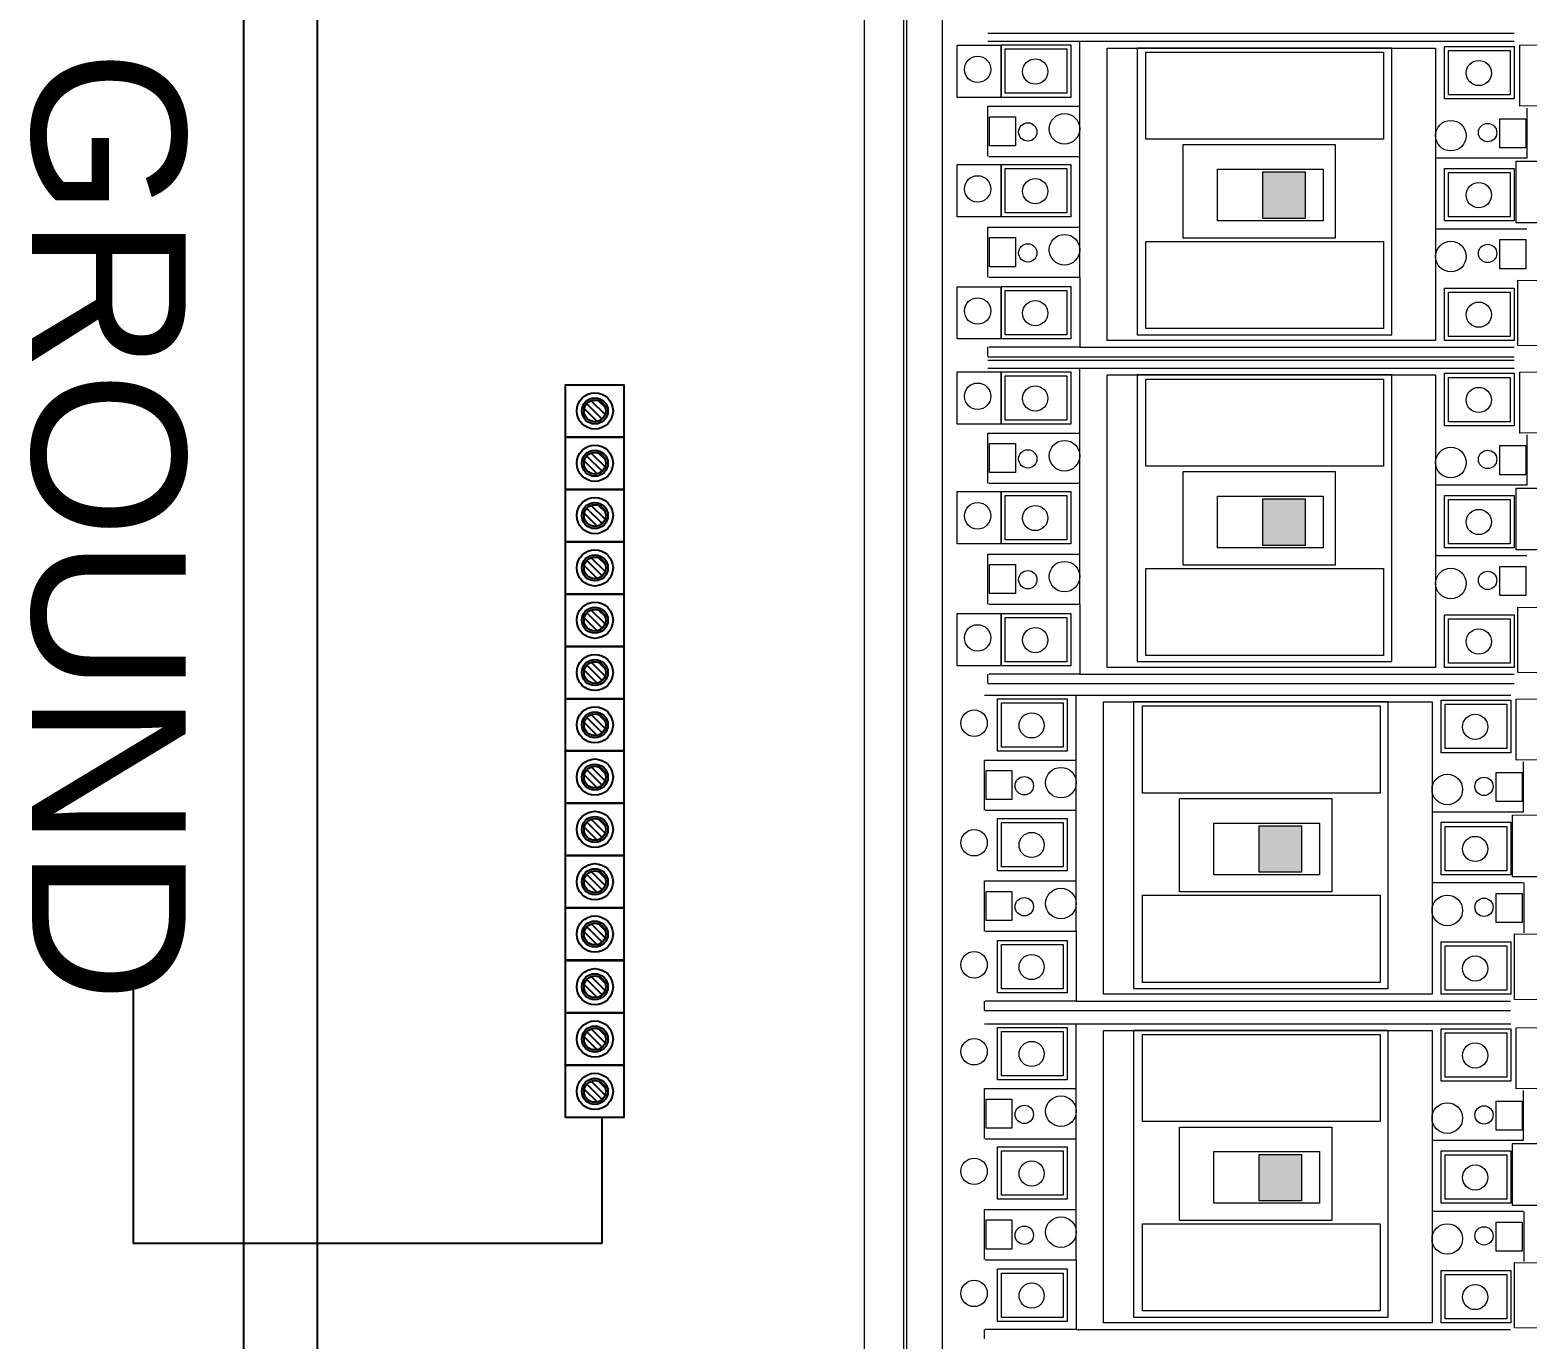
# Model space of a CAD drawing. Header units: inches. Extents: x 18739 to 22272, y 3658 to 7913.
# Drawn here: x 18897.7 to 18969.1, y 6907.5 to 6969.9 of the extents above; entities that cross this region are included whole.
import ezdxf

# ---------------------------------------------------------------- set-up
doc = ezdxf.new("R2010")
doc.units = ezdxf.units.IN
doc.header["$MEASUREMENT"] = 0
for name, color, linetype, lineweight in [('300-600AT', 7, 'Continuous', 13), ('CHASIS', 251, 'Continuous', 13), ('ENCLOSRURE', 7, 'Continuous', 20)]:
    doc.layers.add(name, color=color, linetype=linetype, lineweight=lineweight)
doc.styles.get("Standard").update_dxf_attribs({"font": 'arial.ttf'})

msp = doc.modelspace()

# ---------------------------------------------------------------- hatches: boundary and pattern name
at = {"layer": 'ENCLOSRURE'}
h = msp.add_hatch(color=3, dxfattribs=at)
h.dxf.hatch_style = 1
h.paths.add_polyline_path([(18956.48115, 6963.1024), (18956.48115, 6960.88655), (18958.50684, 6960.88655), (18958.50684, 6963.1024)])
at = {"layer": 'ENCLOSRURE', "lineweight": -3}
h = msp.add_hatch(color=256, dxfattribs=at)
h.dxf.hatch_style = 1
h.paths.add_polyline_path([(18924.6439, 6952.3334, 1), (18924.6439, 6951.08872, 1)])
h.paths.add_polyline_path([(18924.6439, 6952.2274, 1), (18924.6439, 6951.19471, 1)], flags=16)
h = msp.add_hatch(dxfattribs=at)
h.set_pattern_fill('ANSI31', color=256, scale=1.985955, angle=-270)
h.set_pattern_definition([(135, (16760.66542, 4221.37426), (-0.175535246, -0.175535246), [])])
h.paths.add_polyline_path([(18924.6439, 6952.2274, 1), (18924.6439, 6951.19471, 1)])
h = msp.add_hatch(color=256, dxfattribs=at)
h.dxf.hatch_style = 1
h.paths.add_polyline_path([(18924.6439, 6949.83913, 1), (18924.6439, 6948.59444, 1)])
h.paths.add_polyline_path([(18924.6439, 6949.73313, 1), (18924.6439, 6948.70044, 1)], flags=16)
h = msp.add_hatch(dxfattribs=at)
h.set_pattern_fill('ANSI31', color=256, scale=1.985955, angle=-270)
h.set_pattern_definition([(135, (16760.66542, 4218.87999), (-0.175535246, -0.175535246), [])])
h.paths.add_polyline_path([(18924.6439, 6949.73313, 1), (18924.6439, 6948.70044, 1)])
h = msp.add_hatch(color=256, dxfattribs=at)
h.dxf.hatch_style = 1
h.paths.add_polyline_path([(18924.6439, 6947.34485, 1), (18924.6439, 6946.10017, 1)])
h.paths.add_polyline_path([(18924.6439, 6947.23885, 1), (18924.6439, 6946.20616, 1)], flags=16)
h = msp.add_hatch(dxfattribs=at)
h.set_pattern_fill('ANSI31', color=256, scale=1.985955, angle=-270)
h.set_pattern_definition([(135, (16760.66542, 4216.3857), (-0.175535246, -0.175535246), [])])
h.paths.add_polyline_path([(18924.6439, 6947.23885, 1), (18924.6439, 6946.20616, 1)])
at = {"layer": 'ENCLOSRURE'}
h = msp.add_hatch(color=3, dxfattribs=at)
h.dxf.hatch_style = 1
h.paths.add_polyline_path([(18956.48115, 6947.51702), (18956.48115, 6945.30117), (18958.50684, 6945.30117), (18958.50684, 6947.51702)])
at = {"layer": 'ENCLOSRURE', "lineweight": -3}
h = msp.add_hatch(color=256, dxfattribs=at)
h.dxf.hatch_style = 1
h.paths.add_polyline_path([(18924.6439, 6944.85058, 1), (18924.6439, 6943.60589, 1)])
h.paths.add_polyline_path([(18924.6439, 6944.74458, 1), (18924.6439, 6943.71189, 1)], flags=16)
h = msp.add_hatch(dxfattribs=at)
h.set_pattern_fill('ANSI31', color=256, scale=1.985955, angle=-270)
h.set_pattern_definition([(135, (16760.66542, 4213.89143), (-0.175535246, -0.175535246), [])])
h.paths.add_polyline_path([(18924.6439, 6944.74458, 1), (18924.6439, 6943.71189, 1)])
h = msp.add_hatch(color=256, dxfattribs=at)
h.dxf.hatch_style = 1
h.paths.add_polyline_path([(18924.6439, 6942.3563, 1), (18924.6439, 6941.11161, 1)])
h.paths.add_polyline_path([(18924.6439, 6942.2503, 1), (18924.6439, 6941.21761, 1)], flags=16)
h = msp.add_hatch(dxfattribs=at)
h.set_pattern_fill('ANSI31', color=256, scale=1.985955, angle=-270)
h.set_pattern_definition([(135, (16760.66542, 4211.39716), (-0.175535246, -0.175535246), [])])
h.paths.add_polyline_path([(18924.6439, 6942.2503, 1), (18924.6439, 6941.21761, 1)])
h = msp.add_hatch(color=256, dxfattribs=at)
h.dxf.hatch_style = 1
h.paths.add_polyline_path([(18924.6439, 6939.86202, 1), (18924.6439, 6938.61734, 1)])
h.paths.add_polyline_path([(18924.6439, 6939.75603, 1), (18924.6439, 6938.72334, 1)], flags=16)
h = msp.add_hatch(dxfattribs=at)
h.set_pattern_fill('ANSI31', color=256, scale=1.985955, angle=-270)
h.set_pattern_definition([(135, (16760.66542, 4208.90288), (-0.175535246, -0.175535246), [])])
h.paths.add_polyline_path([(18924.6439, 6939.75603, 1), (18924.6439, 6938.72334, 1)])
h = msp.add_hatch(color=256, dxfattribs=at)
h.dxf.hatch_style = 1
h.paths.add_polyline_path([(18924.6439, 6937.36775, 1), (18924.6439, 6936.12306, 1)])
h.paths.add_polyline_path([(18924.6439, 6937.26175, 1), (18924.6439, 6936.22906, 1)], flags=16)
h = msp.add_hatch(dxfattribs=at)
h.set_pattern_fill('ANSI31', color=256, scale=1.985955, angle=-270)
h.set_pattern_definition([(135, (16760.66542, 4206.4086), (-0.175535246, -0.175535246), [])])
h.paths.add_polyline_path([(18924.6439, 6937.26175, 1), (18924.6439, 6936.22906, 1)])
h = msp.add_hatch(color=256, dxfattribs=at)
h.dxf.hatch_style = 1
h.paths.add_polyline_path([(18924.6439, 6934.87347, 1), (18924.6439, 6933.62879, 1)])
h.paths.add_polyline_path([(18924.6439, 6934.76748, 1), (18924.6439, 6933.73479, 1)], flags=16)
h = msp.add_hatch(dxfattribs=at)
h.set_pattern_fill('ANSI31', color=256, scale=1.985955, angle=-270)
h.set_pattern_definition([(135, (16760.66542, 4203.91433), (-0.175535246, -0.175535246), [])])
h.paths.add_polyline_path([(18924.6439, 6934.76748, 1), (18924.6439, 6933.73479, 1)])
h = msp.add_hatch(color=256, dxfattribs=at)
h.dxf.hatch_style = 1
h.paths.add_polyline_path([(18924.6439, 6932.3792, 1), (18924.6439, 6931.13451, 1)])
h.paths.add_polyline_path([(18924.6439, 6932.2732, 1), (18924.6439, 6931.24051, 1)], flags=16)
h = msp.add_hatch(dxfattribs=at)
h.set_pattern_fill('ANSI31', color=256, scale=1.985955, angle=-270)
h.set_pattern_definition([(135, (16760.66542, 4201.42006), (-0.175535246, -0.175535246), [])])
h.paths.add_polyline_path([(18924.6439, 6932.2732, 1), (18924.6439, 6931.24051, 1)])
at = {"layer": 'ENCLOSRURE'}
h = msp.add_hatch(color=3, dxfattribs=at)
h.dxf.hatch_style = 1
h.paths.add_polyline_path([(18956.31049, 6931.93002), (18956.31049, 6929.71417), (18958.33618, 6929.71417), (18958.33618, 6931.93002)])
at = {"layer": 'ENCLOSRURE', "lineweight": -3}
h = msp.add_hatch(color=256, dxfattribs=at)
h.dxf.hatch_style = 1
h.paths.add_polyline_path([(18924.6439, 6929.88492, 1), (18924.6439, 6928.64024, 1)])
h.paths.add_polyline_path([(18924.6439, 6929.77892, 1), (18924.6439, 6928.74623, 1)], flags=16)
h = msp.add_hatch(dxfattribs=at)
h.set_pattern_fill('ANSI31', color=256, scale=1.985955, angle=-270)
h.set_pattern_definition([(135, (16760.66542, 4198.92578), (-0.175535246, -0.175535246), [])])
h.paths.add_polyline_path([(18924.6439, 6929.77892, 1), (18924.6439, 6928.74623, 1)])
h = msp.add_hatch(color=256, dxfattribs=at)
h.dxf.hatch_style = 1
h.paths.add_polyline_path([(18924.6439, 6927.39065, 1), (18924.6439, 6926.14596, 1)])
h.paths.add_polyline_path([(18924.6439, 6927.28465, 1), (18924.6439, 6926.25196, 1)], flags=16)
h = msp.add_hatch(dxfattribs=at)
h.set_pattern_fill('ANSI31', color=256, scale=1.985955, angle=-270)
h.set_pattern_definition([(135, (16760.66542, 4196.4315), (-0.175535246, -0.175535246), [])])
h.paths.add_polyline_path([(18924.6439, 6927.28465, 1), (18924.6439, 6926.25196, 1)])
h = msp.add_hatch(color=256, dxfattribs=at)
h.dxf.hatch_style = 1
h.paths.add_polyline_path([(18924.6439, 6924.8787, 1), (18924.6439, 6923.63402, 1)])
h.paths.add_polyline_path([(18924.6439, 6924.7727, 1), (18924.6439, 6923.74001, 1)], flags=16)
h = msp.add_hatch(dxfattribs=at)
h.set_pattern_fill('ANSI31', color=256, scale=1.985955, angle=-270)
h.set_pattern_definition([(135, (16760.66542, 4193.91956), (-0.175535246, -0.175535246), [])])
h.paths.add_polyline_path([(18924.6439, 6924.7727, 1), (18924.6439, 6923.74001, 1)])
h = msp.add_hatch(color=256, dxfattribs=at)
h.dxf.hatch_style = 1
h.paths.add_polyline_path([(18924.6439, 6922.38443, 1), (18924.6439, 6921.13974, 1)])
h.paths.add_polyline_path([(18924.6439, 6922.27843, 1), (18924.6439, 6921.24574, 1)], flags=16)
h = msp.add_hatch(dxfattribs=at)
h.set_pattern_fill('ANSI31', color=256, scale=1.985955, angle=-270)
h.set_pattern_definition([(135, (16760.66542, 4191.42528), (-0.175535246, -0.175535246), [])])
h.paths.add_polyline_path([(18924.6439, 6922.27843, 1), (18924.6439, 6921.24574, 1)])
h = msp.add_hatch(color=256, dxfattribs=at)
h.dxf.hatch_style = 1
h.paths.add_polyline_path([(18924.6439, 6919.89015, 1), (18924.6439, 6918.64546, 1)])
h.paths.add_polyline_path([(18924.6439, 6919.78415, 1), (18924.6439, 6918.75146, 1)], flags=16)
h = msp.add_hatch(dxfattribs=at)
h.set_pattern_fill('ANSI31', color=256, scale=1.985955, angle=-270)
h.set_pattern_definition([(135, (16760.66542, 4188.931), (-0.175535246, -0.175535246), [])])
h.paths.add_polyline_path([(18924.6439, 6919.78415, 1), (18924.6439, 6918.75146, 1)])
at = {"layer": 'ENCLOSRURE'}
h = msp.add_hatch(color=3, dxfattribs=at)
h.dxf.hatch_style = 1
h.paths.add_polyline_path([(18956.31049, 6916.26529), (18956.31049, 6914.04944), (18958.33618, 6914.04944), (18958.33618, 6916.26529)])

# ---------------------------------------------------------------- linework, layer by layer
for points in [[(18907.91033, 7067.48139), (19032.30377, 7067.48139), (19032.30377, 6819.66974), (18907.91033, 6819.66974)], [(18911.42703, 7063.9647), (19028.78707, 7063.9647), (19028.78707, 6823.18644), (18911.42703, 6823.18644)]]:
    msp.add_lwpolyline(points, close=True)
at = {"layer": '300-600AT'}
for p, q in [((18943.3819, 6969.71371, -1517.63282), (18968.47378, 6969.71371, -1517.63282)), ((18943.3819, 6969.33483, -1517.63282), (18968.47378, 6969.33483, -1517.63282)), ((18947.75887, 6958.08124, -1517.63282), (18947.75887, 6969.33483, -1517.63282)), ((18943.3819, 6963.85282, -1517.63282), (18943.3819, 6966.23672, -1517.63282)), ((18943.3819, 6966.23672, -1517.63282), (18947.75887, 6966.23672, -1517.63282)), ((18969.06282, 6966.14882, -1517.63282), (18969.06282, 6963.75788, -1517.63282)), ((18943.41889, 6963.84578, -1517.63282), (18947.75887, 6963.84578, -1517.63282)), ((18943.41889, 6963.84578, -1693.39049), (18947.75887, 6963.84578, -1693.39049)), ((18943.41889, 6963.84578, -1863.47745), (18947.75887, 6963.84578, -1863.47745)), ((18969.06282, 6963.75788, -1517.63282), (18964.72284, 6963.75788, -1517.63282)), ((18943.3819, 6958.08828, -1517.63282), (18943.3819, 6960.47218, -1517.63282)), ((18943.3819, 6960.47218, -1517.63282), (18947.75887, 6960.47218, -1517.63282)), ((18969.06282, 6960.38428, -1517.63282), (18964.72284, 6960.38428, -1517.63282)), ((18969.06282, 6960.38428, -1693.39049), (18964.72284, 6960.38428, -1693.39049)), ((18969.06282, 6960.38428, -1863.47745), (18964.72284, 6960.38428, -1863.47745)), ((18943.41889, 6958.08124, -1517.63282), (18947.75887, 6958.08124, -1517.63282)), ((18943.41889, 6958.08124, -1693.39049), (18947.75887, 6958.08124, -1693.39049)), ((18943.41889, 6958.08124, -1863.47745), (18947.75887, 6958.08124, -1863.47745)), ((18947.75887, 6958.08124, -1517.63282), (18947.75887, 6954.74789, -1517.63282)), ((18947.75887, 6958.08124, -1693.39049), (18947.75887, 6954.74789, -1693.39049)), ((18947.75887, 6958.08124, -1863.47745), (18947.75887, 6954.74789, -1863.47745)), ((18943.3819, 6954.31472, -1517.63282), (18943.3819, 6954.7481, -1517.63282)), ((18968.46403, 6954.28195, -1517.63282), (18943.3819, 6954.28195, -1517.63282)), ((18947.75887, 6954.74789, -1517.63282), (18943.41889, 6954.74789, -1517.63282)), ((18947.75887, 6954.74789, -1693.39049), (18943.41889, 6954.74789, -1693.39049)), ((18947.75887, 6954.74789, -1863.47745), (18943.41889, 6954.74789, -1863.47745)), ((18947.75887, 6954.74789, -1517.63282), (18968.46403, 6954.74789, -1517.63282)), ((18943.3819, 6954.12834, -1517.63282), (18968.47378, 6954.12834, -1517.63282)), ((18943.3819, 6953.74945, -1517.63282), (18968.47378, 6953.74945, -1517.63282)), ((18947.75887, 6942.49586, -1517.63282), (18947.75887, 6953.74945, -1517.63282)), ((18943.3819, 6948.26745, -1517.63282), (18943.3819, 6950.65135, -1517.63282)), ((18943.3819, 6950.65135, -1517.63282), (18947.75887, 6950.65135, -1517.63282)), ((18969.06282, 6950.56344, -1517.63282), (18969.06282, 6948.17251, -1517.63282)), ((18943.41889, 6948.26041, -1517.63282), (18947.75887, 6948.26041, -1517.63282)), ((18943.41889, 6948.26041, -1693.39049), (18947.75887, 6948.26041, -1693.39049)), ((18943.41889, 6948.26041, -1863.47745), (18947.75887, 6948.26041, -1863.47745)), ((18969.06282, 6948.17251, -1517.63282), (18964.72284, 6948.17251, -1517.63282)), ((18943.3819, 6942.5029, -1517.63282), (18943.3819, 6944.8868, -1517.63282)), ((18943.3819, 6944.8868, -1517.63282), (18947.75887, 6944.8868, -1517.63282)), ((18969.06282, 6944.7989, -1517.63282), (18964.72284, 6944.7989, -1517.63282)), ((18969.06282, 6944.7989, -1693.39049), (18964.72284, 6944.7989, -1693.39049)), ((18969.06282, 6944.7989, -1863.47745), (18964.72284, 6944.7989, -1863.47745)), ((18943.41889, 6942.49586, -1517.63282), (18947.75887, 6942.49586, -1517.63282)), ((18943.41889, 6942.49586, -1693.39049), (18947.75887, 6942.49586, -1693.39049)), ((18943.41889, 6942.49586, -1863.47745), (18947.75887, 6942.49586, -1863.47745)), ((18947.75887, 6942.49586, -1517.63282), (18947.75887, 6939.16251, -1517.63282)), ((18947.75887, 6942.49586, -1693.39049), (18947.75887, 6939.16251, -1693.39049)), ((18947.75887, 6942.49586, -1863.47745), (18947.75887, 6939.16251, -1863.47745)), ((18943.3819, 6938.72934, -1517.63282), (18943.3819, 6939.16273, -1517.63282)), ((18947.75887, 6939.16251, -1517.63282), (18943.41889, 6939.16251, -1517.63282)), ((18947.75887, 6939.16251, -1693.39049), (18943.41889, 6939.16251, -1693.39049)), ((18947.75887, 6939.16251, -1863.47745), (18943.41889, 6939.16251, -1863.47745)), ((18947.75887, 6939.16251, -1517.63282), (18968.46403, 6939.16251, -1517.63282)), ((18968.46403, 6938.69657, -1517.63282), (18943.3819, 6938.69657, -1517.63282)), ((18943.21124, 6938.16245), (18968.30312, 6938.16245)), ((18947.58821, 6926.90886), (18947.58821, 6938.16245)), ((18943.21124, 6932.68044), (18943.21124, 6935.06434)), ((18943.21124, 6935.06434), (18947.58821, 6935.06434)), ((18968.89216, 6934.97644), (18968.89216, 6932.5855)), ((18943.24823, 6932.6734), (18947.58821, 6932.6734)), ((18943.24823, 6932.6734, -175.75767), (18947.58821, 6932.6734, -175.75767)), ((18943.24823, 6932.6734, -345.84463), (18947.58821, 6932.6734, -345.84463)), ((18968.89216, 6932.5855), (18964.55218, 6932.5855)), ((18943.21124, 6926.9159), (18943.21124, 6929.2998)), ((18943.21124, 6929.2998), (18947.58821, 6929.2998)), ((18968.89216, 6929.2119), (18964.55218, 6929.2119)), ((18968.89216, 6929.2119, -175.75767), (18964.55218, 6929.2119, -175.75767)), ((18968.89216, 6929.2119, -345.84463), (18964.55218, 6929.2119, -345.84463)), ((18968.92915, 6929.20486), (18968.92915, 6926.82096)), ((18943.24823, 6926.90886), (18947.58821, 6926.90886)), ((18943.24823, 6926.90886, -175.75767), (18947.58821, 6926.90886, -175.75767)), ((18943.24823, 6926.90886, -345.84463), (18947.58821, 6926.90886, -345.84463)), ((18947.58821, 6926.90886), (18947.58821, 6923.57551)), ((18947.58821, 6926.90886, -175.75767), (18947.58821, 6923.57551, -175.75767)), ((18947.58821, 6926.90886, -345.84463), (18947.58821, 6923.57551, -345.84463)), ((18943.21124, 6923.14234), (18943.21124, 6923.57572)), ((18947.58821, 6923.57551), (18943.24823, 6923.57551)), ((18947.58821, 6923.57551, -175.75767), (18943.24823, 6923.57551, -175.75767)), ((18947.58821, 6923.57551, -345.84463), (18943.24823, 6923.57551, -345.84463)), ((18947.58821, 6923.57551), (18968.29337, 6923.57551)), ((18968.29337, 6923.10957), (18943.21124, 6923.10957)), ((18943.21124, 6922.49772), (18968.30312, 6922.49772)), ((18947.58821, 6911.24413), (18947.58821, 6922.49772)), ((18943.21124, 6917.01572), (18943.21124, 6919.39962)), ((18943.21124, 6919.39962), (18947.58821, 6919.39962)), ((18968.89216, 6919.31171), (18968.89216, 6916.92078)), ((18943.24823, 6917.00868), (18947.58821, 6917.00868)), ((18943.24823, 6917.00868, -175.75767), (18947.58821, 6917.00868, -175.75767)), ((18943.24823, 6917.00868, -345.84463), (18947.58821, 6917.00868, -345.84463)), ((18968.89216, 6916.92078), (18964.55218, 6916.92078)), ((18943.21124, 6911.25117), (18943.21124, 6913.63507)), ((18943.21124, 6913.63507), (18947.58821, 6913.63507)), ((18968.89216, 6913.54717), (18964.55218, 6913.54717)), ((18968.89216, 6913.54717, -175.75767), (18964.55218, 6913.54717, -175.75767)), ((18968.89216, 6913.54717, -345.84463), (18964.55218, 6913.54717, -345.84463)), ((18968.92915, 6913.54013), (18968.92915, 6911.15623)), ((18943.24823, 6911.24413), (18947.58821, 6911.24413)), ((18943.24823, 6911.24413, -175.75767), (18947.58821, 6911.24413, -175.75767)), ((18943.24823, 6911.24413, -345.84463), (18947.58821, 6911.24413, -345.84463)), ((18947.58821, 6911.24413), (18947.58821, 6907.91078)), ((18947.58821, 6911.24413, -175.75767), (18947.58821, 6907.91078, -175.75767)), ((18947.58821, 6911.24413, -345.84463), (18947.58821, 6907.91078, -345.84463)), ((18943.21124, 6907.47761), (18943.21124, 6907.911)), ((18947.58821, 6907.91078), (18943.24823, 6907.91078)), ((18947.58821, 6907.91078, -175.75767), (18943.24823, 6907.91078, -175.75767)), ((18947.58821, 6907.91078, -345.84463), (18943.24823, 6907.91078, -345.84463)), ((18947.58821, 6907.91078), (18968.29337, 6907.91078))]:
    msp.add_line(p, q, dxfattribs=at)
for points, elevation in [([(18944.00793, 6966.66075), (18944.00793, 6969.15941), (18947.33024, 6969.15941), (18947.33024, 6966.66075)], -1517.63282), ([(18949.0654, 6955.07065), (18949.0654, 6969.01241), (18964.72284, 6969.01241), (18964.72284, 6955.07065)], -1517.63282), ([(18968.47378, 6969.08892), (18968.47378, 6966.59025), (18965.15147, 6966.59025), (18965.15147, 6969.08892)], -1517.63282), ([(18943.46054, 6964.35319), (18943.46054, 6965.73977), (18944.6981, 6965.73977), (18944.6981, 6964.35319)], -1517.63282), ([(18969.02117, 6965.64141), (18969.02117, 6964.25484), (18967.78361, 6964.25484), (18967.78361, 6965.64141)], -1517.63282), ([(18959.93836, 6964.40624), (18959.93836, 6959.95072), (18952.69055, 6959.95072), (18952.69055, 6964.40624)], -15.38922), ([(18944.00793, 6960.9604), (18944.00793, 6963.45906), (18947.33024, 6963.45906), (18947.33024, 6960.9604)], -1517.63282), ([(18959.35502, 6963.23575), (18959.35502, 6960.77189), (18954.32747, 6960.77189), (18954.32747, 6963.23575)], -15.38922), ([(18958.50684, 6963.1024), (18958.50684, 6960.88655), (18956.48115, 6960.88655), (18956.48115, 6963.1024)], -15.38922), ([(18968.47378, 6963.26966), (18968.47378, 6960.771), (18965.15147, 6960.771), (18965.15147, 6963.26966)], -1517.63282), ([(18943.46054, 6958.58865), (18943.46054, 6959.97522), (18944.6981, 6959.97522), (18944.6981, 6958.58865)], -1517.63282), ([(18969.02117, 6959.87687), (18969.02117, 6958.49029), (18967.78361, 6958.49029), (18967.78361, 6959.87687)], -1517.63282), ([(18944.00793, 6955.14114), (18944.00793, 6957.63981), (18947.33024, 6957.63981), (18947.33024, 6955.14114)], -1517.63282), ([(18968.47378, 6957.56931), (18968.47378, 6955.07065), (18965.15147, 6955.07065), (18965.15147, 6957.56931)], -1517.63282), ([(18944.00793, 6951.07537), (18944.00793, 6953.57404), (18947.33024, 6953.57404), (18947.33024, 6951.07537)], -1517.63282), ([(18968.47378, 6953.50354), (18968.47378, 6951.00488), (18965.15147, 6951.00488), (18965.15147, 6953.50354)], -1517.63282), ([(18949.0654, 6939.48527), (18949.0654, 6953.42703), (18964.72284, 6953.42703), (18964.72284, 6939.48527)], -1517.63282), ([(18943.46054, 6948.76781), (18943.46054, 6950.15439), (18944.6981, 6950.15439), (18944.6981, 6948.76781)], -1517.63282), ([(18969.02117, 6950.05604), (18969.02117, 6948.66946), (18967.78361, 6948.66946), (18967.78361, 6950.05604)], -1517.63282), ([(18959.93836, 6948.82086), (18959.93836, 6944.36535), (18952.69055, 6944.36535), (18952.69055, 6948.82086)], -15.38922), ([(18944.00793, 6945.37502), (18944.00793, 6947.87369), (18947.33024, 6947.87369), (18947.33024, 6945.37502)], -1517.63282), ([(18959.35502, 6947.65037), (18959.35502, 6945.18651), (18954.32747, 6945.18651), (18954.32747, 6947.65037)], -15.38922), ([(18958.50684, 6947.51702), (18958.50684, 6945.30117), (18956.48115, 6945.30117), (18956.48115, 6947.51702)], -15.38922), ([(18968.47378, 6947.68428), (18968.47378, 6945.18562), (18965.15147, 6945.18562), (18965.15147, 6947.68428)], -1517.63282), ([(18943.46054, 6943.00327), (18943.46054, 6944.38985), (18944.6981, 6944.38985), (18944.6981, 6943.00327)], -1517.63282), ([(18969.02117, 6944.29149), (18969.02117, 6942.90492), (18967.78361, 6942.90492), (18967.78361, 6944.29149)], -1517.63282), ([(18944.00793, 6939.55577), (18944.00793, 6942.05443), (18947.33024, 6942.05443), (18947.33024, 6939.55577)], -1517.63282), ([(18968.47378, 6941.98393), (18968.47378, 6939.48527), (18965.15147, 6939.48527), (18965.15147, 6941.98393)], -1517.63282), ([(18950.32191, 6937.84003), (18950.32191, 6924.17217), (18962.45759, 6924.17217), (18962.45759, 6937.84003)], 1517.63282), ([(18950.74422, 6937.64523), (18962.07101, 6937.64523), (18962.07101, 6933.4932), (18950.74422, 6933.4932)], 1517.63282), ([(18959.7677, 6933.23385), (18959.7677, 6928.77834), (18952.51989, 6928.77834), (18952.51989, 6933.23385)], 1502.2436), ([(18959.18435, 6932.06336), (18959.18435, 6929.59951), (18954.15681, 6929.59951), (18954.15681, 6932.06336)], 1502.2436), ([(18958.33618, 6931.93002), (18958.33618, 6929.71417), (18956.31049, 6929.71417), (18956.31049, 6931.93002)], 1502.2436), ([(18950.74422, 6928.61882), (18962.07101, 6928.61882), (18962.07101, 6924.46679), (18950.74422, 6924.46679)], 1517.63282), ([(18950.32191, 6922.1753), (18950.32191, 6908.50744), (18962.45759, 6908.50744), (18962.45759, 6922.1753)], 1517.63282), ([(18950.74422, 6921.98051), (18962.07101, 6921.98051), (18962.07101, 6917.82847), (18950.74422, 6917.82847)], 1517.63282), ([(18959.7677, 6917.56913), (18959.7677, 6913.11362), (18952.51989, 6913.11362), (18952.51989, 6917.56913)], 1502.2436), ([(18959.18435, 6916.39864), (18959.18435, 6913.93478), (18954.15681, 6913.93478), (18954.15681, 6916.39864)], 1502.2436), ([(18958.33618, 6916.26529), (18958.33618, 6914.04944), (18956.31049, 6914.04944), (18956.31049, 6916.26529)], 1502.2436), ([(18950.74422, 6912.9541), (18962.07101, 6912.9541), (18962.07101, 6908.80206), (18950.74422, 6908.80206)], 1517.63282)]:
    msp.add_lwpolyline(points, close=True, dxfattribs=dict(at, elevation=elevation))
for points in [[(18950.49257, 6969.01241), (18950.49257, 6955.34455), (18962.62825, 6955.34455), (18962.62825, 6969.01241)], [(18950.91489, 6968.81761), (18962.24167, 6968.81761), (18962.24167, 6964.66558), (18950.91489, 6964.66558)], [(18950.91489, 6959.7912), (18962.24167, 6959.7912), (18962.24167, 6955.63917), (18950.91489, 6955.63917)], [(18950.49257, 6953.42703), (18950.49257, 6939.75917), (18962.62825, 6939.75917), (18962.62825, 6953.42703)], [(18950.91489, 6953.23224), (18962.24167, 6953.23224), (18962.24167, 6949.0802), (18950.91489, 6949.0802)], [(18950.91489, 6944.20583), (18962.24167, 6944.20583), (18962.24167, 6940.05379), (18950.91489, 6940.05379)], [(18943.83727, 6935.48837), (18943.83727, 6937.98703), (18947.15958, 6937.98703), (18947.15958, 6935.48837)], [(18948.89474, 6923.89827), (18948.89474, 6937.84003), (18964.55218, 6937.84003), (18964.55218, 6923.89827)], [(18968.30312, 6937.91654), (18968.30312, 6935.41787), (18964.98081, 6935.41787), (18964.98081, 6937.91654)], [(18943.28988, 6933.18081), (18943.28988, 6934.56739), (18944.52744, 6934.56739), (18944.52744, 6933.18081)], [(18968.85051, 6934.46903), (18968.85051, 6933.08246), (18967.61295, 6933.08246), (18967.61295, 6934.46903)], [(18943.83727, 6929.78802), (18943.83727, 6932.28668), (18947.15958, 6932.28668), (18947.15958, 6929.78802)], [(18968.30312, 6932.09728), (18968.30312, 6929.59862), (18964.98081, 6929.59862), (18964.98081, 6932.09728)], [(18943.28988, 6927.41627), (18943.28988, 6928.80284), (18944.52744, 6928.80284), (18944.52744, 6927.41627)], [(18968.85051, 6928.70449), (18968.85051, 6927.31791), (18967.61295, 6927.31791), (18967.61295, 6928.70449)], [(18943.83727, 6923.96876), (18943.83727, 6926.46742), (18947.15958, 6926.46742), (18947.15958, 6923.96876)], [(18968.30312, 6926.39693), (18968.30312, 6923.89827), (18964.98081, 6923.89827), (18964.98081, 6926.39693)], [(18943.83727, 6919.82364), (18943.83727, 6922.32231), (18947.15958, 6922.32231), (18947.15958, 6919.82364)], [(18948.89474, 6908.23354), (18948.89474, 6922.1753), (18964.55218, 6922.1753), (18964.55218, 6908.23354)], [(18968.30312, 6922.25181), (18968.30312, 6919.75315), (18964.98081, 6919.75315), (18964.98081, 6922.25181)], [(18943.28988, 6917.51608), (18943.28988, 6918.90266), (18944.52744, 6918.90266), (18944.52744, 6917.51608)], [(18968.85051, 6918.80431), (18968.85051, 6917.41773), (18967.61295, 6917.41773), (18967.61295, 6918.80431)], [(18943.83727, 6914.12329), (18943.83727, 6916.62196), (18947.15958, 6916.62196), (18947.15958, 6914.12329)], [(18968.30312, 6916.43255), (18968.30312, 6913.93389), (18964.98081, 6913.93389), (18964.98081, 6916.43255)], [(18943.28988, 6911.75154), (18943.28988, 6913.13812), (18944.52744, 6913.13812), (18944.52744, 6911.75154)], [(18968.85051, 6913.03976), (18968.85051, 6911.65319), (18967.61295, 6911.65319), (18967.61295, 6913.03976)], [(18943.83727, 6908.30404), (18943.83727, 6910.8027), (18947.15958, 6910.8027), (18947.15958, 6908.30404)], [(18968.30312, 6910.7322), (18968.30312, 6908.23354), (18964.98081, 6908.23354), (18964.98081, 6910.7322)]]:
    msp.add_lwpolyline(points, close=True, dxfattribs=at)
for centre, radius in [((18947.03182, 6965.16019, -1517.63282), 0.72878), ((18947.03182, 6965.16019, -1689.76561), 0.72878), ((18945.28231, 6965.01176, -1517.63282), 0.43754), ((18965.44989, 6964.83442, -1517.63282), 0.72878), ((18965.44989, 6964.83442, -1689.76561), 0.72878), ((18967.1994, 6964.98284, -1517.63282), 0.43754), ((18947.03182, 6959.39564, -1517.63282), 0.72878), ((18947.03182, 6959.39564, -1689.76561), 0.72878), ((18945.28231, 6959.24722, -1517.63282), 0.43754), ((18965.44989, 6959.06987, -1517.63282), 0.72878), ((18965.44989, 6959.06987, -1689.76561), 0.72878), ((18967.1994, 6959.2183, -1517.63282), 0.43754), ((18947.03182, 6949.57481, -1517.63282), 0.72878), ((18947.03182, 6949.57481, -1689.76561), 0.72878), ((18965.44989, 6949.24904, -1517.63282), 0.72878), ((18965.44989, 6949.24904, -1689.76561), 0.72878), ((18945.28231, 6949.42638, -1517.63282), 0.43754), ((18967.1994, 6949.39747, -1517.63282), 0.43754), ((18947.03182, 6943.81027, -1517.63282), 0.72878), ((18947.03182, 6943.81027, -1689.76561), 0.72878), ((18965.44989, 6943.4845, -1517.63282), 0.72878), ((18965.44989, 6943.4845, -1689.76561), 0.72878), ((18945.28231, 6943.66184, -1517.63282), 0.43754), ((18967.1994, 6943.63292, -1517.63282), 0.43754), ((18945.11165, 6933.83938), 0.43754), ((18946.86116, 6933.98781), 0.72878), ((18946.86116, 6933.98781, -172.13279), 0.72878), ((18965.27923, 6933.66204), 0.72878), ((18965.27923, 6933.66204, -172.13279), 0.72878), ((18967.02874, 6933.81046), 0.43754), ((18945.11165, 6928.07484), 0.43754), ((18946.86116, 6928.22326), 0.72878), ((18946.86116, 6928.22326, -172.13279), 0.72878), ((18965.27923, 6927.89749), 0.72878), ((18965.27923, 6927.89749, -172.13279), 0.72878), ((18967.02874, 6928.04592), 0.43754), ((18945.11165, 6918.17465), 0.43754), ((18946.86116, 6918.32308), 0.72878), ((18946.86116, 6918.32308, -172.13279), 0.72878), ((18965.27923, 6917.99731), 0.72878), ((18965.27923, 6917.99731, -172.13279), 0.72878), ((18967.02874, 6918.14574), 0.43754), ((18945.11165, 6912.41011), 0.43754), ((18946.86116, 6912.55854), 0.72878), ((18946.86116, 6912.55854, -172.13279), 0.72878), ((18965.27923, 6912.23277), 0.72878), ((18965.27923, 6912.23277, -172.13279), 0.72878), ((18967.02874, 6912.38119), 0.43754)]:
    msp.add_circle(centre, radius, dxfattribs=at)
at = {"layer": 'CHASIS', "color": 0, "elevation": -3745.05388}
msp.add_lwpolyline([(18939.51553, 6852.36808), (18939.51554, 7023.68176), (18941.19447, 7023.68176), (18941.19447, 6852.33814)], dxfattribs=at)
at = {"layer": 'CHASIS', "elevation": -1517.63282}
for points in [[(18944.00793, 6966.66075), (18941.90743, 6966.66075), (18941.90743, 6969.15367), (18944.00793, 6969.15367)], [(18944.20056, 6966.85338), (18944.20056, 6968.96678), (18947.13762, 6968.96678), (18947.13762, 6966.85338)], [(18965.3441, 6966.78288), (18965.3441, 6968.89629), (18968.28115, 6968.89629), (18968.28115, 6966.78288)], [(18944.00793, 6960.9604), (18941.90743, 6960.9604), (18941.90743, 6963.45332), (18944.00793, 6963.45332)], [(18944.20056, 6961.15303), (18944.20056, 6963.26643), (18947.13762, 6963.26643), (18947.13762, 6961.15303)], [(18965.3441, 6960.96363), (18965.3441, 6963.07703), (18968.28115, 6963.07703), (18968.28115, 6960.96363)], [(18944.00793, 6955.14114), (18941.90743, 6955.14114), (18941.90743, 6957.63406), (18944.00793, 6957.63406)], [(18944.20056, 6955.33377), (18944.20056, 6957.44718), (18947.13762, 6957.44718), (18947.13762, 6955.33377)], [(18965.3441, 6955.26328), (18965.3441, 6957.37668), (18968.28115, 6957.37668), (18968.28115, 6955.26328)], [(18944.00793, 6951.07537), (18941.90743, 6951.07537), (18941.90743, 6953.56829), (18944.00793, 6953.56829)], [(18944.20056, 6951.268), (18944.20056, 6953.38141), (18947.13762, 6953.38141), (18947.13762, 6951.268)], [(18965.3441, 6951.19751), (18965.3441, 6953.31091), (18968.28115, 6953.31091), (18968.28115, 6951.19751)], [(18944.00793, 6945.37502), (18941.90743, 6945.37502), (18941.90743, 6947.86794), (18944.00793, 6947.86794)], [(18944.20056, 6945.56765), (18944.20056, 6947.68106), (18947.13762, 6947.68106), (18947.13762, 6945.56765)], [(18965.3441, 6945.37825), (18965.3441, 6947.49166), (18968.28115, 6947.49166), (18968.28115, 6945.37825)], [(18944.00793, 6939.55577), (18941.90743, 6939.55577), (18941.90743, 6942.04868), (18944.00793, 6942.04868)], [(18944.20056, 6939.7484), (18944.20056, 6941.8618), (18947.13762, 6941.8618), (18947.13762, 6939.7484)], [(18965.3441, 6939.6779), (18965.3441, 6941.79131), (18968.28115, 6941.79131), (18968.28115, 6939.6779)]]:
    msp.add_lwpolyline(points, close=True, dxfattribs=at)
at = {"layer": 'CHASIS'}
for points in [[(18944.0299, 6935.681), (18944.0299, 6937.7944), (18946.96695, 6937.7944), (18946.96695, 6935.681)], [(18965.17343, 6935.6105), (18965.17343, 6937.72391), (18968.11049, 6937.72391), (18968.11049, 6935.6105)], [(18944.0299, 6929.98065), (18944.0299, 6932.09405), (18946.96695, 6932.09405), (18946.96695, 6929.98065)], [(18965.17343, 6929.79125), (18965.17343, 6931.90465), (18968.11049, 6931.90465), (18968.11049, 6929.79125)], [(18944.0299, 6924.16139), (18944.0299, 6926.2748), (18946.96695, 6926.2748), (18946.96695, 6924.16139)], [(18965.17343, 6924.0909), (18965.17343, 6926.2043), (18968.11049, 6926.2043), (18968.11049, 6924.0909)], [(18944.0299, 6920.01627), (18944.0299, 6922.12968), (18946.96695, 6922.12968), (18946.96695, 6920.01627)], [(18965.17343, 6919.94578), (18965.17343, 6922.05918), (18968.11049, 6922.05918), (18968.11049, 6919.94578)], [(18944.0299, 6914.31592), (18944.0299, 6916.42933), (18946.96695, 6916.42933), (18946.96695, 6914.31592)], [(18965.17343, 6914.12652), (18965.17343, 6916.23993), (18968.11049, 6916.23993), (18968.11049, 6914.12652)], [(18944.0299, 6908.49667), (18944.0299, 6910.61007), (18946.96695, 6910.61007), (18946.96695, 6908.49667)], [(18965.17343, 6908.42617), (18965.17343, 6910.53958), (18968.11049, 6910.53958), (18968.11049, 6908.42617)]]:
    msp.add_lwpolyline(points, close=True, dxfattribs=at)
for centre, radius in [((18942.89042, 6967.99525, -176.3602), 0.63012), ((18945.63566, 6967.89073, -1517.63282), 0.60058), ((18945.63566, 6967.89073, -1698.17372), 0.60058), ((18945.63566, 6967.89073, -1871.35536), 0.60058), ((18966.77919, 6967.82024, -1517.63282), 0.60058), ((18966.77919, 6967.82024, -1698.17372), 0.60058), ((18966.77919, 6967.82024, -1871.35536), 0.60058), ((18942.89042, 6962.2949, -176.3602), 0.63012), ((18945.63566, 6962.19038, -1517.63282), 0.60058), ((18945.63566, 6962.19038, -1698.17372), 0.60058), ((18945.63566, 6962.19038, -1871.35536), 0.60058), ((18966.77919, 6962.00098, -1517.63282), 0.60058), ((18966.77919, 6962.00098, -1698.17372), 0.60058), ((18966.77919, 6962.00098, -1871.35536), 0.60058), ((18942.89042, 6956.47564, -176.3602), 0.63012), ((18945.63566, 6956.37112, -1517.63282), 0.60058), ((18945.63566, 6956.37112, -1698.17372), 0.60058), ((18945.63566, 6956.37112, -1871.35536), 0.60058), ((18966.77919, 6956.30063, -1517.63282), 0.60058), ((18966.77919, 6956.30063, -1698.17372), 0.60058), ((18966.77919, 6956.30063, -1871.35536), 0.60058), ((18942.89042, 6952.40987, -176.3602), 0.63012), ((18945.63566, 6952.30535, -1517.63282), 0.60058), ((18945.63566, 6952.30535, -1698.17372), 0.60058), ((18945.63566, 6952.30535, -1871.35536), 0.60058), ((18966.77919, 6952.23486, -1517.63282), 0.60058), ((18966.77919, 6952.23486, -1698.17372), 0.60058), ((18966.77919, 6952.23486, -1871.35536), 0.60058), ((18942.89042, 6946.70952, -176.3602), 0.63012), ((18945.63566, 6946.605, -1517.63282), 0.60058), ((18945.63566, 6946.605, -1698.17372), 0.60058), ((18945.63566, 6946.605, -1871.35536), 0.60058), ((18966.77919, 6946.4156, -1517.63282), 0.60058), ((18966.77919, 6946.4156, -1698.17372), 0.60058), ((18966.77919, 6946.4156, -1871.35536), 0.60058), ((18942.89042, 6940.89026, -176.3602), 0.63012), ((18945.63566, 6940.78575, -1517.63282), 0.60058), ((18945.63566, 6940.78575, -1698.17372), 0.60058), ((18945.63566, 6940.78575, -1871.35536), 0.60058), ((18966.77919, 6940.71525, -1517.63282), 0.60058), ((18966.77919, 6940.71525, -1698.17372), 0.60058), ((18966.77919, 6940.71525, -1871.35536), 0.60058), ((18942.71976, 6936.82287, 1341.27262), 0.63012), ((18945.46499, 6936.71835), 0.60058), ((18945.46499, 6936.71835, -180.5409), 0.60058), ((18945.46499, 6936.71835, -353.72254), 0.60058), ((18966.60853, 6936.64785), 0.60058), ((18966.60853, 6936.64785, -180.5409), 0.60058), ((18966.60853, 6936.64785, -353.72254), 0.60058), ((18942.71976, 6931.12252, 1341.27262), 0.63012), ((18945.46499, 6931.018), 0.60058), ((18945.46499, 6931.018, -180.5409), 0.60058), ((18945.46499, 6931.018, -353.72254), 0.60058), ((18966.60853, 6930.8286), 0.60058), ((18966.60853, 6930.8286, -180.5409), 0.60058), ((18966.60853, 6930.8286, -353.72254), 0.60058), ((18942.71976, 6925.30326, 1341.27262), 0.63012), ((18945.46499, 6925.19874), 0.60058), ((18945.46499, 6925.19874, -180.5409), 0.60058), ((18945.46499, 6925.19874, -353.72254), 0.60058), ((18966.60853, 6925.12825), 0.60058), ((18966.60853, 6925.12825, -180.5409), 0.60058), ((18966.60853, 6925.12825, -353.72254), 0.60058), ((18942.71976, 6921.15814, 1341.27262), 0.63012), ((18945.46499, 6921.05362), 0.60058), ((18945.46499, 6921.05362, -180.5409), 0.60058), ((18945.46499, 6921.05362, -353.72254), 0.60058), ((18966.60853, 6920.98313), 0.60058), ((18966.60853, 6920.98313, -180.5409), 0.60058), ((18966.60853, 6920.98313, -353.72254), 0.60058), ((18942.71976, 6915.45779, 1341.27262), 0.63012), ((18945.46499, 6915.35327), 0.60058), ((18945.46499, 6915.35327, -180.5409), 0.60058), ((18945.46499, 6915.35327, -353.72254), 0.60058), ((18966.60853, 6915.16387), 0.60058), ((18966.60853, 6915.16387, -180.5409), 0.60058), ((18966.60853, 6915.16387, -353.72254), 0.60058), ((18942.71976, 6909.63853, 1341.27262), 0.63012), ((18945.46499, 6909.53402), 0.60058), ((18945.46499, 6909.53402, -180.5409), 0.60058), ((18945.46499, 6909.53402, -353.72254), 0.60058), ((18966.60853, 6909.46352), 0.60058), ((18966.60853, 6909.46352, -180.5409), 0.60058), ((18966.60853, 6909.46352, -353.72254), 0.60058)]:
    msp.add_circle(centre, radius, dxfattribs=at)
at = {"layer": 'ENCLOSRURE', "color": 252, "lineweight": -3}
for p, q in [((18902.65694, 6912.01822), (18902.65694, 6924.0897)), ((18924.98305, 6918.0426), (18924.98305, 6912.01822)), ((18924.98305, 6912.01822), (18902.63069, 6912.01822))]:
    msp.add_line(p, q, dxfattribs=at)
at = {"layer": 'ENCLOSRURE', "color": 0, "elevation": 3210.44671}
msp.add_lwpolyline([(18939.36624, 7019.36028), (18937.48459, 7017.97991), (18937.48459, 6856.66765), (18939.36624, 6855.41032)], close=True, dxfattribs=at)
at = {"layer": 'ENCLOSRURE'}
for points, elevation in [([(18968.73369, 6969.1423), (18975.35171, 6969.15861), (18975.35171, 6966.25187), (18968.73369, 6966.23557)], 2377.72222), ([(18968.56271, 6963.61876), (18975.2629, 6963.61953), (18975.2629, 6960.67146), (18968.56271, 6960.67069)], 2377.72222), ([(18968.64754, 6957.94794), (18975.28676, 6957.91912), (18975.28676, 6954.80009), (18968.64754, 6954.8289)], 2377.72222), ([(18968.73369, 6953.55693), (18975.35171, 6953.57324), (18975.35171, 6950.6665), (18968.73369, 6950.65019)], 2377.72222), ([(18968.56271, 6948.03339), (18975.2629, 6948.03415), (18975.2629, 6945.08608), (18968.56271, 6945.08531)], 2377.72222), ([(18968.64754, 6942.36257), (18975.28676, 6942.33375), (18975.28676, 6939.21471), (18968.64754, 6939.24353)], 2377.72222), ([(18968.56303, 6937.96992), (18975.18105, 6937.98623), (18975.18105, 6935.07949), (18968.56303, 6935.06319)], 3895.35505), ([(18968.39205, 6932.44638), (18975.09224, 6932.44715), (18975.09224, 6929.49908), (18968.39205, 6929.49831)], 3895.35505), ([(18968.47688, 6926.77556), (18975.1161, 6926.74674), (18975.1161, 6923.62771), (18968.47688, 6923.65652)], 3895.35505), ([(18968.56303, 6922.3052), (18975.18105, 6922.32151), (18975.18105, 6919.41477), (18968.56303, 6919.39846)], 3895.35505), ([(18968.39205, 6916.78166), (18975.09224, 6916.78242), (18975.09224, 6913.83435), (18968.39205, 6913.83358)], 3895.35505), ([(18968.47688, 6911.11084), (18975.1161, 6911.08202), (18975.1161, 6907.96298), (18968.47688, 6907.9918)], 3895.35505)]:
    msp.add_lwpolyline(points, close=True, dxfattribs=dict(at, elevation=elevation))
at = {"layer": 'ENCLOSRURE', "lineweight": -3}
for points in [[(18923.23552, 6950.46392), (18923.23552, 6952.9582), (18926.02287, 6952.9582), (18926.02287, 6950.46392)], [(18923.23552, 6947.96965), (18923.23552, 6950.46392), (18926.02287, 6950.46392), (18926.02287, 6947.96965)], [(18923.23552, 6945.47537), (18923.23552, 6947.96965), (18926.02287, 6947.96965), (18926.02287, 6945.47537)], [(18923.23552, 6942.98109), (18923.23552, 6945.47537), (18926.02287, 6945.47537), (18926.02287, 6942.98109)], [(18923.23552, 6940.48682), (18923.23552, 6942.98109), (18926.02287, 6942.98109), (18926.02287, 6940.48682)], [(18923.23552, 6937.99254), (18923.23552, 6940.48682), (18926.02287, 6940.48682), (18926.02287, 6937.99254)], [(18923.23552, 6935.49827), (18923.23552, 6937.99254), (18926.02287, 6937.99254), (18926.02287, 6935.49827)], [(18923.23552, 6933.00399), (18923.23552, 6935.49827), (18926.02287, 6935.49827), (18926.02287, 6933.00399)], [(18923.23552, 6930.50972), (18923.23552, 6933.00399), (18926.02287, 6933.00399), (18926.02287, 6930.50972)], [(18923.23552, 6928.01544), (18923.23552, 6930.50972), (18926.02287, 6930.50972), (18926.02287, 6928.01544)], [(18923.23552, 6925.52117), (18923.23552, 6928.01544), (18926.02287, 6928.01544), (18926.02287, 6925.52117)], [(18923.23552, 6923.00922), (18923.23552, 6925.5035), (18926.02287, 6925.5035), (18926.02287, 6923.00922)], [(18923.23552, 6920.51494), (18923.23552, 6923.00922), (18926.02287, 6923.00922), (18926.02287, 6920.51494)], [(18923.23552, 6918.02067), (18923.23552, 6920.51494), (18926.02287, 6920.51494), (18926.02287, 6918.02067)]]:
    msp.add_lwpolyline(points, close=True, dxfattribs=at)
for centre, radius in [((18924.6439, 6951.71106), 0.86524), ((18924.6439, 6951.71106), 0.62234), ((18924.6439, 6951.71106), 0.51635), ((18924.6439, 6949.21678), 0.86524), ((18924.6439, 6949.21678), 0.62234), ((18924.6439, 6949.21678), 0.51635), ((18924.6439, 6946.72251), 0.86524), ((18924.6439, 6946.72251), 0.62234), ((18924.6439, 6946.72251), 0.51635), ((18924.6439, 6944.22823), 0.86524), ((18924.6439, 6944.22823), 0.62234), ((18924.6439, 6944.22823), 0.51635), ((18924.6439, 6941.73396), 0.86524), ((18924.6439, 6941.73396), 0.62234), ((18924.6439, 6941.73396), 0.51635), ((18924.6439, 6939.23968), 0.86524), ((18924.6439, 6939.23968), 0.62234), ((18924.6439, 6939.23968), 0.51635), ((18924.6439, 6936.74541), 0.86524), ((18924.6439, 6936.74541), 0.62234), ((18924.6439, 6936.74541), 0.51635), ((18924.6439, 6934.25113), 0.86524), ((18924.6439, 6934.25113), 0.62234), ((18924.6439, 6934.25113), 0.51635), ((18924.6439, 6931.75686), 0.86524), ((18924.6439, 6931.75686), 0.62234), ((18924.6439, 6931.75686), 0.51635), ((18924.6439, 6929.26258), 0.86524), ((18924.6439, 6929.26258), 0.62234), ((18924.6439, 6929.26258), 0.51635), ((18924.6439, 6926.7683), 0.86524), ((18924.6439, 6926.7683), 0.62234), ((18924.6439, 6926.7683), 0.51635), ((18924.6439, 6924.25636), 0.86524), ((18924.6439, 6924.25636), 0.62234), ((18924.6439, 6924.25636), 0.51635), ((18924.6439, 6921.76208), 0.86524), ((18924.6439, 6921.76208), 0.62234), ((18924.6439, 6921.76208), 0.51635), ((18924.6439, 6919.26781), 0.86524), ((18924.6439, 6919.26781), 0.62234), ((18924.6439, 6919.26781), 0.51635)]:
    msp.add_circle(centre, radius, dxfattribs=at)

# ---------------------------------------------------------------- texts
at = {"layer": 'ENCLOSRURE', "color": 0, "lineweight": -3}
msp.add_text('GROUND', height=7.319438, rotation=270, dxfattribs=at).set_placement((18897.81668, 6968.93609))

doc.saveas('drawing.dxf')
